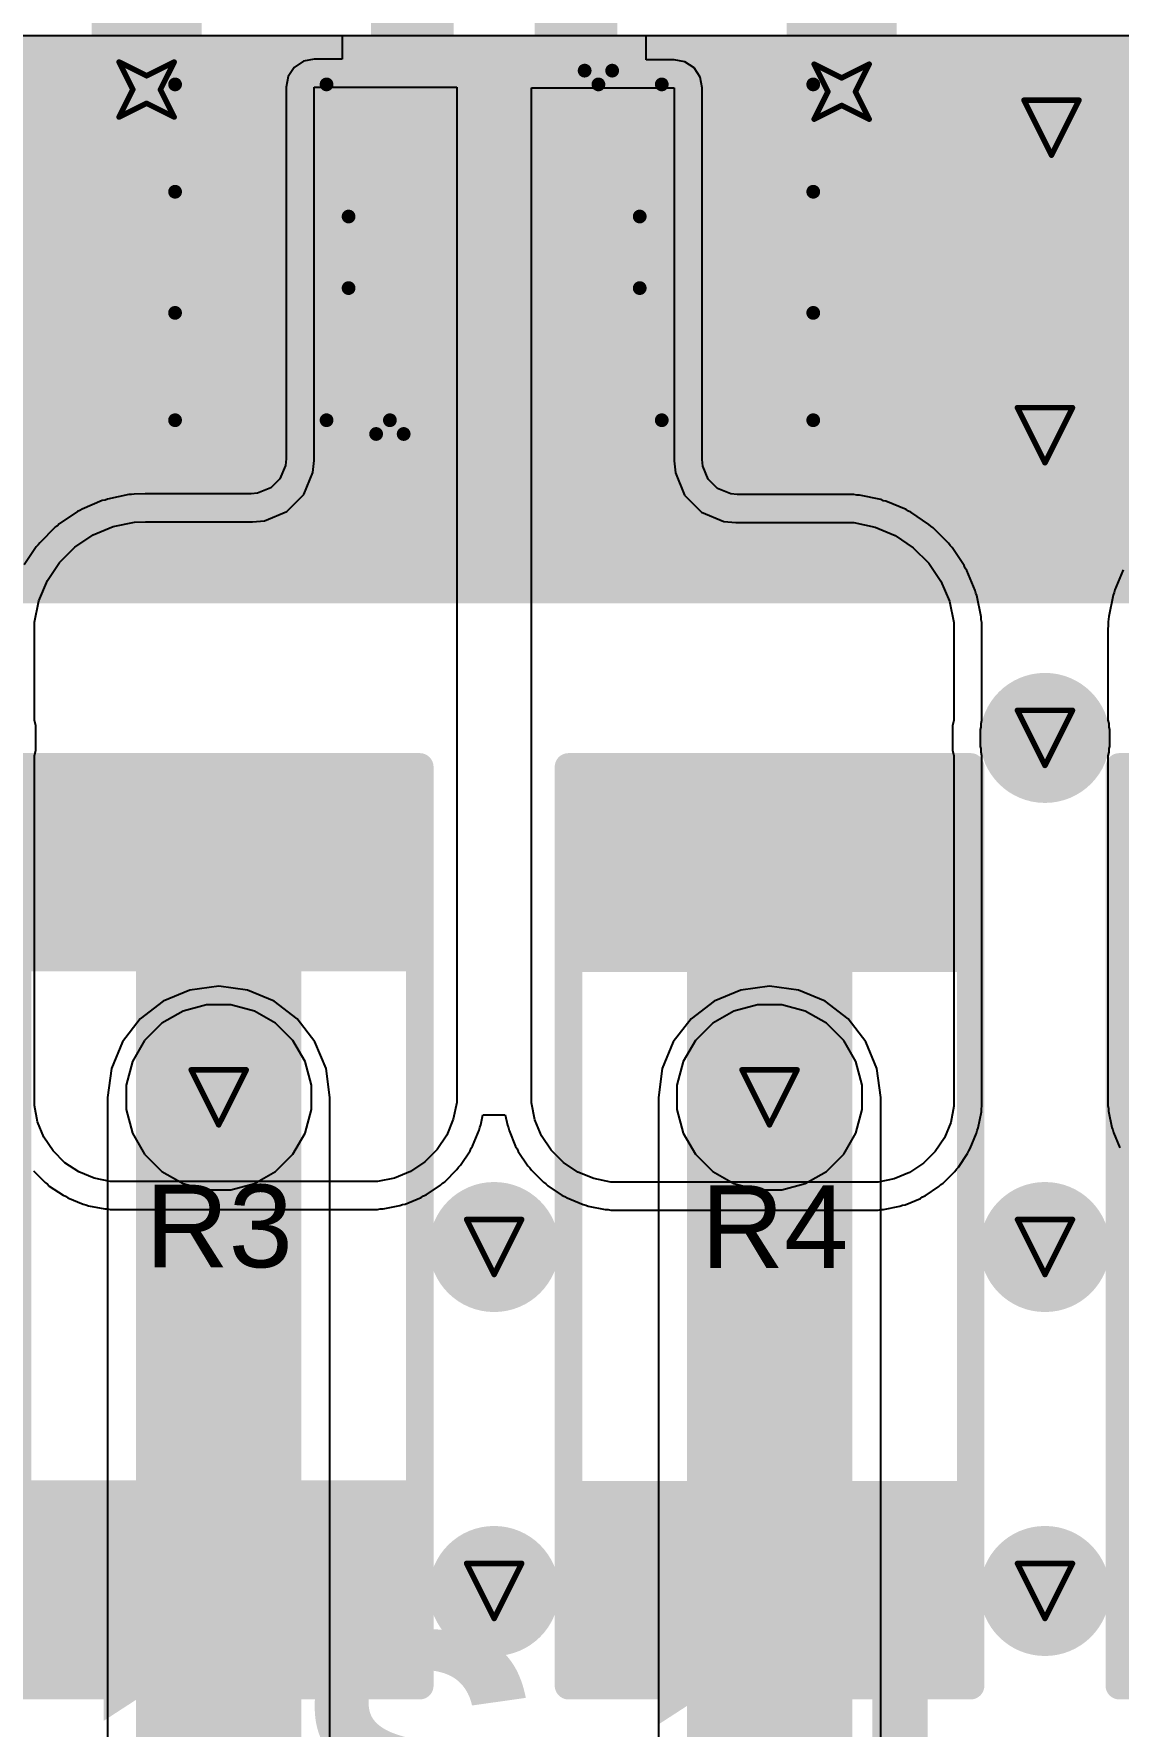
# Model space of a CAD drawing. Header units: inches. Extents: x -0.03 to 9.71, y 0.01 to 4.44.
# Drawn here: x 0.398 to 0.792, y 0.362 to 0.977 of the extents above; entities that cross this region are included whole.
import ezdxf

# ---------------------------------------------------------------- set-up
doc = ezdxf.new("R2010")
doc.units = ezdxf.units.IN
doc.header["$MEASUREMENT"] = 0
for name, color, linetype in [('Bottom Layer', 5, 'Continuous'), ('Bottom Solder', 6, 'Continuous'), ('Drill Drawing', 1, 'Continuous'), ('Layer 1', 16, 'Continuous'), ('Layer 2', 76, 'Continuous'), ('Top Layer', 1, 'Continuous'), ('Top Overlay', 2, 'Continuous'), ('Top Paste', 8, 'Continuous'), ('Top Solder', 216, 'Continuous'), ('Via Holes', 16, 'Continuous')]:
    doc.layers.add(name, color=color, linetype=linetype)
doc.styles.add('Arial', font='', dxfattribs={"height": 0.2})
doc.styles.add('Arial_Bold', font='', dxfattribs={"height": 0.2})
doc.styles.get('Arial').set_extended_font_data('Arial')
doc.styles.get('Arial_Bold').set_extended_font_data('Arial', bold=True)

# ---------------------------------------------------------------- blocks, each defined once
blk = doc.blocks.new('RES_2512_80')
at = {"layer": 'Top Layer'}
for points in [[(-0.15945, 0.06693), (-0.09646, 0.06693), (-0.09646, -0.06693), (-0.15945, -0.06693)], [(0.09646, 0.06693), (0.15945, 0.06693), (0.15945, -0.06693), (0.09646, -0.06693)]]:
    blk.add_hatch(color=1, dxfattribs=at).paths.add_polyline_path(points)
at = {"layer": 'Top Paste'}
for points in [[(-0.15945, 0.06693), (-0.09646, 0.06693), (-0.09646, -0.06693), (-0.15945, -0.06693)], [(0.09646, 0.06693), (0.15945, 0.06693), (0.15945, -0.06693), (0.09646, -0.06693)]]:
    blk.add_hatch(color=8, dxfattribs=at).paths.add_polyline_path(points)
at = {"layer": 'Top Solder'}
for points in [[(-0.16345, 0.07093), (-0.09246, 0.07093), (-0.09246, -0.07093), (-0.16345, -0.07093)], [(0.09246, 0.07093), (0.16345, 0.07093), (0.16345, -0.07093), (0.09246, -0.07093)]]:
    blk.add_hatch(color=216, dxfattribs=at).paths.add_polyline_path(points)
at = {"layer": 'Top Overlay', "const_width": 0.01}
for points in [[(-0.167, 0.073), (0.16679, 0.073)], [(-0.167, 0.073), (-0.167, -0.073)], [(0.16679, 0.073), (0.16679, -0.073)], [(-0.167, -0.073), (0.16679, -0.073)]]:
    blk.add_lwpolyline(points, dxfattribs=at)
at = {"layer": 'Top Overlay', "const_width": 0.005}
for points in [[(-0.1695, 0.073, 1), (-0.1645, 0.073, 1)], [(-0.1695, 0.073, 1), (-0.1645, 0.073, 1)], [(0.16429, 0.073, 1), (0.16929, 0.073, 1)], [(0.16429, 0.073, 1), (0.16929, 0.073, 1)], [(-0.1695, -0.073, 1), (-0.1645, -0.073, 1)], [(-0.1695, -0.073, 1), (-0.1645, -0.073, 1)], [(0.16429, -0.073, 1), (0.16929, -0.073, 1)], [(0.16429, -0.073, 1), (0.16929, -0.073, 1)]]:
    blk.add_lwpolyline(points, format="xyb", close=True, dxfattribs=at)
blk = doc.blocks.new('RES_2512_87')
at = {"layer": 'Top Layer'}
for points in [[(-0.15945, 0.06693), (-0.09646, 0.06693), (-0.09646, -0.06693), (-0.15945, -0.06693)], [(0.09646, 0.06693), (0.15945, 0.06693), (0.15945, -0.06693), (0.09646, -0.06693)]]:
    blk.add_hatch(color=1, dxfattribs=at).paths.add_polyline_path(points)
at = {"layer": 'Top Paste'}
for points in [[(-0.15945, 0.06693), (-0.09646, 0.06693), (-0.09646, -0.06693), (-0.15945, -0.06693)], [(0.09646, 0.06693), (0.15945, 0.06693), (0.15945, -0.06693), (0.09646, -0.06693)]]:
    blk.add_hatch(color=8, dxfattribs=at).paths.add_polyline_path(points)
at = {"layer": 'Top Solder'}
for points in [[(-0.16345, 0.07093), (-0.09246, 0.07093), (-0.09246, -0.07093), (-0.16345, -0.07093)], [(0.09246, 0.07093), (0.16345, 0.07093), (0.16345, -0.07093), (0.09246, -0.07093)]]:
    blk.add_hatch(color=216, dxfattribs=at).paths.add_polyline_path(points)
at = {"layer": 'Top Overlay', "const_width": 0.01}
for points in [[(0.16679, 0.073), (-0.167, 0.073)], [(-0.167, -0.073), (-0.167, 0.073)], [(0.16679, -0.073), (0.16679, 0.073)], [(0.16679, -0.073), (-0.167, -0.073)]]:
    blk.add_lwpolyline(points, dxfattribs=at)
at = {"layer": 'Top Overlay', "const_width": 0.005}
for points in [[(-0.1695, 0.073, 1), (-0.1645, 0.073, 1)], [(-0.1695, 0.073, 1), (-0.1645, 0.073, 1)], [(0.16429, 0.073, 1), (0.16929, 0.073, 1)], [(0.16429, 0.073, 1), (0.16929, 0.073, 1)], [(-0.1695, -0.073, 1), (-0.1645, -0.073, 1)], [(-0.1695, -0.073, 1), (-0.1645, -0.073, 1)], [(0.16429, -0.073, 1), (0.16929, -0.073, 1)], [(0.16429, -0.073, 1), (0.16929, -0.073, 1)]]:
    blk.add_lwpolyline(points, format="xyb", close=True, dxfattribs=at)
blk = doc.blocks.new('RES_2512_88')
at = {"layer": 'Top Layer'}
for points in [[(-0.15945, 0.06693), (-0.09646, 0.06693), (-0.09646, -0.06693), (-0.15945, -0.06693)], [(0.09646, 0.06693), (0.15945, 0.06693), (0.15945, -0.06693), (0.09646, -0.06693)]]:
    blk.add_hatch(color=1, dxfattribs=at).paths.add_polyline_path(points)
at = {"layer": 'Top Paste'}
for points in [[(-0.15945, 0.06693), (-0.09646, 0.06693), (-0.09646, -0.06693), (-0.15945, -0.06693)], [(0.09646, 0.06693), (0.15945, 0.06693), (0.15945, -0.06693), (0.09646, -0.06693)]]:
    blk.add_hatch(color=8, dxfattribs=at).paths.add_polyline_path(points)
at = {"layer": 'Top Solder'}
for points in [[(-0.16345, 0.07093), (-0.09246, 0.07093), (-0.09246, -0.07093), (-0.16345, -0.07093)], [(0.09246, 0.07093), (0.16345, 0.07093), (0.16345, -0.07093), (0.09246, -0.07093)]]:
    blk.add_hatch(color=216, dxfattribs=at).paths.add_polyline_path(points)
at = {"layer": 'Top Overlay', "const_width": 0.01}
for points in [[(-0.167, 0.073), (0.16679, 0.073)], [(-0.167, 0.073), (-0.167, -0.073)], [(0.16679, 0.073), (0.16679, -0.073)], [(-0.167, -0.073), (0.16679, -0.073)]]:
    blk.add_lwpolyline(points, dxfattribs=at)
at = {"layer": 'Top Overlay', "const_width": 0.005}
for points in [[(-0.1695, 0.073, 1), (-0.1645, 0.073, 1)], [(-0.1695, 0.073, 1), (-0.1645, 0.073, 1)], [(0.16429, 0.073, 1), (0.16929, 0.073, 1)], [(0.16429, 0.073, 1), (0.16929, 0.073, 1)], [(-0.1695, -0.073, 1), (-0.1645, -0.073, 1)], [(-0.1695, -0.073, 1), (-0.1645, -0.073, 1)], [(0.16429, -0.073, 1), (0.16929, -0.073, 1)], [(0.16429, -0.073, 1), (0.16929, -0.073, 1)]]:
    blk.add_lwpolyline(points, format="xyb", close=True, dxfattribs=at)
blk = doc.blocks.new('SOT_23_121')
at = {"layer": 'Top Layer'}
for points in [[(-0.01614, 0.05748), (0.01614, 0.05748), (0.01614, 0.02126), (-0.01614, 0.02126)], [(-0.05354, -0.02126), (-0.02126, -0.02126), (-0.02126, -0.05748), (-0.05354, -0.05748)], [(0.02126, -0.02126), (0.05354, -0.02126), (0.05354, -0.05748), (0.02126, -0.05748)]]:
    blk.add_hatch(color=1, dxfattribs=at).paths.add_polyline_path(points)
at = {"layer": 'Top Paste'}
for points in [[(-0.01614, 0.05748), (0.01614, 0.05748), (0.01614, 0.02126), (-0.01614, 0.02126)], [(-0.05354, -0.02126), (-0.02126, -0.02126), (-0.02126, -0.05748), (-0.05354, -0.05748)], [(0.02126, -0.02126), (0.05354, -0.02126), (0.05354, -0.05748), (0.02126, -0.05748)]]:
    blk.add_hatch(color=8, dxfattribs=at).paths.add_polyline_path(points)
at = {"layer": 'Top Solder'}
for points in [[(-0.02014, 0.06148), (0.02014, 0.06148), (0.02014, 0.01726), (-0.02014, 0.01726)], [(-0.05754, -0.01726), (-0.01726, -0.01726), (-0.01726, -0.06148), (-0.05754, -0.06148)], [(0.01726, -0.01726), (0.05754, -0.01726), (0.05754, -0.06148), (0.01726, -0.06148)]]:
    blk.add_hatch(color=216, dxfattribs=at).paths.add_polyline_path(points)
at = {"layer": 'Top Overlay', "const_width": 0.005}
for points in [[(-0.061, -0.023), (-0.061, 0.032)], [(-0.022, 0.032), (-0.061, 0.032)], [(0.061, 0.032), (0.022, 0.032)], [(0.061, -0.023), (0.061, 0.032)], [(0.013, -0.031), (-0.013, -0.031)], [(-0.061, -0.046), (-0.066, -0.041)], [(-0.066, -0.051), (-0.066, -0.041)], [(-0.066, -0.051), (-0.061, -0.046)]]:
    blk.add_lwpolyline(points, dxfattribs=at)
at = {"layer": 'Top Overlay', "const_width": 0.0025}
for points in [[(-0.06225, 0.032, 1), (-0.05975, 0.032, 1)], [(-0.06225, 0.032, 1), (-0.05975, 0.032, 1)], [(-0.02325, 0.032, 1), (-0.02075, 0.032, 1)], [(0.02075, 0.032, 1), (0.02325, 0.032, 1)], [(0.05975, 0.032, 1), (0.06225, 0.032, 1)], [(0.05975, 0.032, 1), (0.06225, 0.032, 1)], [(-0.06225, -0.023, 1), (-0.05975, -0.023, 1)], [(0.05975, -0.023, 1), (0.06225, -0.023, 1)], [(-0.01425, -0.031, 1), (-0.01175, -0.031, 1)], [(0.01175, -0.031, 1), (0.01425, -0.031, 1)], [(-0.06725, -0.041, 1), (-0.06475, -0.041, 1)], [(-0.06725, -0.041, 1), (-0.06475, -0.041, 1)], [(-0.06725, -0.051, 1), (-0.06475, -0.051, 1)], [(-0.06725, -0.051, 1), (-0.06475, -0.051, 1)], [(-0.06225, -0.046, 1), (-0.05975, -0.046, 1)], [(-0.06225, -0.046, 1), (-0.05975, -0.046, 1)]]:
    blk.add_lwpolyline(points, format="xyb", close=True, dxfattribs=at)
blk = doc.blocks.new('SOT_23_122')
at = {"layer": 'Top Layer'}
for points in [[(-0.01614, 0.05748), (0.01614, 0.05748), (0.01614, 0.02126), (-0.01614, 0.02126)], [(-0.05354, -0.02126), (-0.02126, -0.02126), (-0.02126, -0.05748), (-0.05354, -0.05748)], [(0.02126, -0.02126), (0.05354, -0.02126), (0.05354, -0.05748), (0.02126, -0.05748)]]:
    blk.add_hatch(color=1, dxfattribs=at).paths.add_polyline_path(points)
at = {"layer": 'Top Paste'}
for points in [[(-0.01614, 0.05748), (0.01614, 0.05748), (0.01614, 0.02126), (-0.01614, 0.02126)], [(-0.05354, -0.02126), (-0.02126, -0.02126), (-0.02126, -0.05748), (-0.05354, -0.05748)], [(0.02126, -0.02126), (0.05354, -0.02126), (0.05354, -0.05748), (0.02126, -0.05748)]]:
    blk.add_hatch(color=8, dxfattribs=at).paths.add_polyline_path(points)
at = {"layer": 'Top Solder'}
for points in [[(-0.02014, 0.06148), (0.02014, 0.06148), (0.02014, 0.01726), (-0.02014, 0.01726)], [(-0.05754, -0.01726), (-0.01726, -0.01726), (-0.01726, -0.06148), (-0.05754, -0.06148)], [(0.01726, -0.01726), (0.05754, -0.01726), (0.05754, -0.06148), (0.01726, -0.06148)]]:
    blk.add_hatch(color=216, dxfattribs=at).paths.add_polyline_path(points)
at = {"layer": 'Top Overlay', "const_width": 0.005}
for points in [[(-0.061, 0.032), (-0.061, -0.023)], [(-0.061, 0.032), (-0.022, 0.032)], [(0.022, 0.032), (0.061, 0.032)], [(0.061, 0.032), (0.061, -0.023)], [(-0.013, -0.031), (0.013, -0.031)], [(-0.066, -0.041), (-0.061, -0.046)], [(-0.066, -0.041), (-0.066, -0.051)], [(-0.061, -0.046), (-0.066, -0.051)]]:
    blk.add_lwpolyline(points, dxfattribs=at)
at = {"layer": 'Top Overlay', "const_width": 0.0025}
for points in [[(-0.06225, 0.032, 1), (-0.05975, 0.032, 1)], [(-0.06225, 0.032, 1), (-0.05975, 0.032, 1)], [(-0.02325, 0.032, 1), (-0.02075, 0.032, 1)], [(0.02075, 0.032, 1), (0.02325, 0.032, 1)], [(0.05975, 0.032, 1), (0.06225, 0.032, 1)], [(0.05975, 0.032, 1), (0.06225, 0.032, 1)], [(-0.06225, -0.023, 1), (-0.05975, -0.023, 1)], [(0.05975, -0.023, 1), (0.06225, -0.023, 1)], [(-0.01425, -0.031, 1), (-0.01175, -0.031, 1)], [(0.01175, -0.031, 1), (0.01425, -0.031, 1)], [(-0.06725, -0.041, 1), (-0.06475, -0.041, 1)], [(-0.06725, -0.041, 1), (-0.06475, -0.041, 1)], [(-0.06725, -0.051, 1), (-0.06475, -0.051, 1)], [(-0.06725, -0.051, 1), (-0.06475, -0.051, 1)], [(-0.06225, -0.046, 1), (-0.05975, -0.046, 1)], [(-0.06225, -0.046, 1), (-0.05975, -0.046, 1)]]:
    blk.add_lwpolyline(points, format="xyb", close=True, dxfattribs=at)

msp = doc.modelspace()

# ---------------------------------------------------------------- hatches: boundary and pattern name
at = {"layer": 'Bottom Layer'}
h = msp.add_hatch(color=5, dxfattribs=at)
edge = h.paths.add_edge_path()
edge.add_arc((0.43917, 0.95669), 0.01181, 0, 360)
h = msp.add_hatch(color=5, dxfattribs=at)
edge = h.paths.add_edge_path()
edge.add_arc((0.69154, 0.95591), 0.01181, 0, 360)
h = msp.add_hatch(color=5, dxfattribs=at)
edge = h.paths.add_edge_path()
edge.add_arc((0.76772, 0.94283), 0.02362, 0, 360)
h = msp.add_hatch(color=5, dxfattribs=at)
edge = h.paths.add_edge_path()
edge.add_arc((0.76535, 0.8311), 0.02362, 0, 360)
h = msp.add_hatch(color=5, dxfattribs=at)
edge = h.paths.add_edge_path()
edge.add_arc((0.76535, 0.72114), 0.02362, 0, 360)
h = msp.add_hatch(color=5, dxfattribs=at)
edge = h.paths.add_edge_path()
edge.add_arc((0.46535, 0.59055), 0.02362, 0, 360)
h = msp.add_hatch(color=5, dxfattribs=at)
edge = h.paths.add_edge_path()
edge.add_arc((0.66535, 0.59055), 0.02362, 0, 360)
h = msp.add_hatch(color=5, dxfattribs=at)
edge = h.paths.add_edge_path()
edge.add_arc((0.56535, 0.53618), 0.02362, 0, 360)
h = msp.add_hatch(color=5, dxfattribs=at)
edge = h.paths.add_edge_path()
edge.add_arc((0.76535, 0.53618), 0.02362, 0, 360)
h = msp.add_hatch(color=5, dxfattribs=at)
edge = h.paths.add_edge_path()
edge.add_arc((0.56535, 0.41122), 0.02362, 0, 360)
h = msp.add_hatch(color=5, dxfattribs=at)
edge = h.paths.add_edge_path()
edge.add_arc((0.76535, 0.41122), 0.02362, 0, 360)
at = {"layer": 'Bottom Solder'}
msp.add_hatch(color=6, dxfattribs=at).paths.add_polyline_path([(0.02514, 0.77), (4.30557, 0.77), (4.30557, 0.97638), (0.02514, 0.97638)])
at = {"layer": 'Layer 1'}
h = msp.add_hatch(color=16, dxfattribs=at)
edge = h.paths.add_edge_path()
edge.add_arc((0.43917, 0.95669), 0.01181, 0, 360)
h = msp.add_hatch(color=16, dxfattribs=at)
edge = h.paths.add_edge_path()
edge.add_arc((0.69154, 0.95591), 0.01181, 0, 360)
h = msp.add_hatch(color=16, dxfattribs=at)
edge = h.paths.add_edge_path()
edge.add_arc((0.76772, 0.94283), 0.02362, 0, 360)
h = msp.add_hatch(color=16, dxfattribs=at)
edge = h.paths.add_edge_path()
edge.add_arc((0.76535, 0.8311), 0.02362, 0, 360)
h = msp.add_hatch(color=16, dxfattribs=at)
edge = h.paths.add_edge_path()
edge.add_arc((0.76535, 0.72114), 0.02362, 0, 360)
h = msp.add_hatch(color=16, dxfattribs=at)
edge = h.paths.add_edge_path()
edge.add_arc((0.46535, 0.59055), 0.02362, 0, 360)
h = msp.add_hatch(color=16, dxfattribs=at)
edge = h.paths.add_edge_path()
edge.add_arc((0.66535, 0.59055), 0.02362, 0, 360)
h = msp.add_hatch(color=16, dxfattribs=at)
edge = h.paths.add_edge_path()
edge.add_arc((0.56535, 0.53618), 0.02362, 0, 360)
h = msp.add_hatch(color=16, dxfattribs=at)
edge = h.paths.add_edge_path()
edge.add_arc((0.76535, 0.53618), 0.02362, 0, 360)
h = msp.add_hatch(color=16, dxfattribs=at)
edge = h.paths.add_edge_path()
edge.add_arc((0.56535, 0.41122), 0.02362, 0, 360)
h = msp.add_hatch(color=16, dxfattribs=at)
edge = h.paths.add_edge_path()
edge.add_arc((0.76535, 0.41122), 0.02362, 0, 360)
at = {"layer": 'Layer 2'}
h = msp.add_hatch(color=76, dxfattribs=at)
edge = h.paths.add_edge_path()
edge.add_arc((0.43917, 0.95669), 0.01181, 0, 360)
h = msp.add_hatch(color=76, dxfattribs=at)
edge = h.paths.add_edge_path()
edge.add_arc((0.69154, 0.95591), 0.01181, 0, 360)
h = msp.add_hatch(color=76, dxfattribs=at)
edge = h.paths.add_edge_path()
edge.add_arc((0.76772, 0.94283), 0.02362, 0, 360)
h = msp.add_hatch(color=76, dxfattribs=at)
edge = h.paths.add_edge_path()
edge.add_arc((0.76535, 0.8311), 0.02362, 0, 360)
h = msp.add_hatch(color=76, dxfattribs=at)
edge = h.paths.add_edge_path()
edge.add_arc((0.76535, 0.72114), 0.02362, 0, 360)
h = msp.add_hatch(color=76, dxfattribs=at)
edge = h.paths.add_edge_path()
edge.add_arc((0.46535, 0.59055), 0.02362, 0, 360)
h = msp.add_hatch(color=76, dxfattribs=at)
edge = h.paths.add_edge_path()
edge.add_arc((0.66535, 0.59055), 0.02362, 0, 360)
h = msp.add_hatch(color=76, dxfattribs=at)
edge = h.paths.add_edge_path()
edge.add_arc((0.56535, 0.53618), 0.02362, 0, 360)
h = msp.add_hatch(color=76, dxfattribs=at)
edge = h.paths.add_edge_path()
edge.add_arc((0.76535, 0.53618), 0.02362, 0, 360)
h = msp.add_hatch(color=76, dxfattribs=at)
edge = h.paths.add_edge_path()
edge.add_arc((0.56535, 0.41122), 0.02362, 0, 360)
h = msp.add_hatch(color=76, dxfattribs=at)
edge = h.paths.add_edge_path()
edge.add_arc((0.76535, 0.41122), 0.02362, 0, 360)
at = {"layer": 'Top Layer'}
h = msp.add_hatch(color=1, dxfattribs=at)
edge = h.paths.add_edge_path()
edge.add_arc((0.43917, 0.95669), 0.01181, 0, 360)
h = msp.add_hatch(color=1, dxfattribs=at)
edge = h.paths.add_edge_path()
edge.add_arc((0.69154, 0.95591), 0.01181, 0, 360)
h = msp.add_hatch(color=1, dxfattribs=at)
edge = h.paths.add_edge_path()
edge.add_arc((0.76772, 0.94283), 0.02362, 0, 360)
h = msp.add_hatch(color=1, dxfattribs=at)
edge = h.paths.add_edge_path()
edge.add_arc((0.76535, 0.8311), 0.02362, 0, 360)
h = msp.add_hatch(color=1, dxfattribs=at)
edge = h.paths.add_edge_path()
edge.add_arc((0.76535, 0.72114), 0.02362, 0, 360)
h = msp.add_hatch(color=1, dxfattribs=at)
edge = h.paths.add_edge_path()
edge.add_arc((0.46535, 0.59055), 0.02362, 0, 360)
h = msp.add_hatch(color=1, dxfattribs=at)
edge = h.paths.add_edge_path()
edge.add_arc((0.66535, 0.59055), 0.02362, 0, 360)
h = msp.add_hatch(color=1, dxfattribs=at)
edge = h.paths.add_edge_path()
edge.add_arc((0.56535, 0.53618), 0.02362, 0, 360)
h = msp.add_hatch(color=1, dxfattribs=at)
edge = h.paths.add_edge_path()
edge.add_arc((0.76535, 0.53618), 0.02362, 0, 360)
h = msp.add_hatch(color=1, dxfattribs=at)
edge = h.paths.add_edge_path()
edge.add_arc((0.56535, 0.41122), 0.02362, 0, 360)
h = msp.add_hatch(color=1, dxfattribs=at)
edge = h.paths.add_edge_path()
edge.add_arc((0.76535, 0.41122), 0.02362, 0, 360)
at = {"layer": 'Via Holes'}
h = msp.add_hatch(color=7, dxfattribs=at)
edge = h.paths.add_edge_path()
edge.add_arc((0.43917, 0.95669), 0.00591, 0, 360)
h = msp.add_hatch(color=7, dxfattribs=at)
edge = h.paths.add_edge_path()
edge.add_arc((0.69154, 0.95591), 0.00591, 0, 360)
h = msp.add_hatch(color=7, dxfattribs=at)
edge = h.paths.add_edge_path()
edge.add_arc((0.76772, 0.94283), 0.01378, 0, 360)
h = msp.add_hatch(color=7, dxfattribs=at)
edge = h.paths.add_edge_path()
edge.add_arc((0.76535, 0.8311), 0.01378, 0, 360)
h = msp.add_hatch(color=7, dxfattribs=at)
edge = h.paths.add_edge_path()
edge.add_arc((0.76535, 0.72114), 0.01378, 0, 360)
h = msp.add_hatch(color=7, dxfattribs=at)
edge = h.paths.add_edge_path()
edge.add_arc((0.46535, 0.59055), 0.01378, 0, 360)
h = msp.add_hatch(color=7, dxfattribs=at)
edge = h.paths.add_edge_path()
edge.add_arc((0.66535, 0.59055), 0.01378, 0, 360)
h = msp.add_hatch(color=7, dxfattribs=at)
edge = h.paths.add_edge_path()
edge.add_arc((0.56535, 0.53618), 0.01378, 0, 360)
h = msp.add_hatch(color=7, dxfattribs=at)
edge = h.paths.add_edge_path()
edge.add_arc((0.76535, 0.53618), 0.01378, 0, 360)
h = msp.add_hatch(color=7, dxfattribs=at)
edge = h.paths.add_edge_path()
edge.add_arc((0.56535, 0.41122), 0.01378, 0, 360)
h = msp.add_hatch(color=7, dxfattribs=at)
edge = h.paths.add_edge_path()
edge.add_arc((0.76535, 0.41122), 0.01378, 0, 360)

# ---------------------------------------------------------------- linework, layer by layer
at = {"layer": 'Bottom Layer'}
for p, q in [((0.02514, 0.97638), (4.30557, 0.97638)), ((0.45491, 0.62952), (0.44518, 0.62549)), ((0.46535, 0.6309), (0.45491, 0.62952)), ((0.4758, 0.62952), (0.46535, 0.6309)), ((0.48553, 0.62549), (0.4758, 0.62952)), ((0.65491, 0.62952), (0.64518, 0.62549)), ((0.66535, 0.6309), (0.65491, 0.62952)), ((0.6758, 0.62952), (0.66535, 0.6309)), ((0.68553, 0.62549), (0.6758, 0.62952)), ((0.44518, 0.62549), (0.43683, 0.61908)), ((0.49388, 0.61908), (0.48553, 0.62549)), ((0.64518, 0.62549), (0.63683, 0.61908)), ((0.69388, 0.61908), (0.68553, 0.62549)), ((0.43683, 0.61908), (0.43041, 0.61072)), ((0.50029, 0.61072), (0.49388, 0.61908)), ((0.63683, 0.61908), (0.63041, 0.61072)), ((0.70029, 0.61072), (0.69388, 0.61908)), ((0.43041, 0.61072), (0.42638, 0.60099)), ((0.50432, 0.60099), (0.50029, 0.61072)), ((0.63041, 0.61072), (0.62638, 0.60099)), ((0.70432, 0.60099), (0.70029, 0.61072)), ((0.42638, 0.60099), (0.42501, 0.59055)), ((0.5057, 0.59055), (0.50432, 0.60099)), ((0.62638, 0.60099), (0.62501, 0.59055)), ((0.7057, 0.59055), (0.70432, 0.60099)), ((0.42501, 0.59055), (0.42501, 0.25294)), ((0.5057, 0.25294), (0.5057, 0.59055)), ((0.62501, 0.59055), (0.62501, 0.25294)), ((0.7057, 0.25294), (0.7057, 0.59055))]:
    msp.add_line(p, q, dxfattribs=at)
for points, const_width in [([(0.43917, 0.95669), (0.43917, 1.06516)], 0.04), ([(0.69154, 0.95591), (0.69154, 1.06516)], 0.04), ([(0.46535, 0.19685), (0.46535, 0.59055)], 0.06), ([(0.66535, 0.19685), (0.66535, 0.59055)], 0.06)]:
    msp.add_lwpolyline(points, dxfattribs=dict(at, const_width=const_width))
for points, const_width in [([(0.42917, 0.95669, 1), (0.44917, 0.95669, 1)], 0.02), ([(0.68154, 0.95591, 1), (0.70154, 0.95591, 1)], 0.02), ([(0.45035, 0.59055, 1), (0.48035, 0.59055, 1)], 0.03), ([(0.65035, 0.59055, 1), (0.68035, 0.59055, 1)], 0.03)]:
    msp.add_lwpolyline(points, format="xyb", close=True, dxfattribs=dict(at, const_width=const_width))
at = {"layer": 'Bottom Solder', "const_width": 0.06}
for points in [[(0.46535, 0.19685), (0.46535, 0.59055)], [(0.66535, 0.19685), (0.66535, 0.59055)]]:
    msp.add_lwpolyline(points, dxfattribs=at)
at = {"layer": 'Bottom Solder', "const_width": 0.03}
for points in [[(0.45035, 0.59055, 1), (0.48035, 0.59055, 1)], [(0.65035, 0.59055, 1), (0.68035, 0.59055, 1)]]:
    msp.add_lwpolyline(points, format="xyb", close=True, dxfattribs=at)
at = {"layer": 'Drill Drawing', "const_width": 0.002}
for points in [[(0.42917, 0.96669), (0.43917, 0.96169)], [(0.42917, 0.96669), (0.43417, 0.95669)], [(0.43917, 0.96169), (0.44917, 0.96669)], [(0.44417, 0.95669), (0.44917, 0.96669)], [(0.68154, 0.96591), (0.69154, 0.96091)], [(0.68154, 0.96591), (0.68654, 0.95591)], [(0.69154, 0.96091), (0.70154, 0.96591)], [(0.69654, 0.95591), (0.70154, 0.96591)], [(0.42917, 0.94669), (0.43417, 0.95669)], [(0.44417, 0.95669), (0.44917, 0.94669)], [(0.68154, 0.94591), (0.68654, 0.95591)], [(0.69654, 0.95591), (0.70154, 0.94591)], [(0.75772, 0.95283), (0.77772, 0.95283)], [(0.75772, 0.95283), (0.76772, 0.93283)], [(0.76772, 0.93283), (0.77772, 0.95283)], [(0.42917, 0.94669), (0.43917, 0.95169)], [(0.43917, 0.95169), (0.44917, 0.94669)], [(0.68154, 0.94591), (0.69154, 0.95091)], [(0.69154, 0.95091), (0.70154, 0.94591)], [(0.75535, 0.8411), (0.77535, 0.8411)], [(0.75535, 0.8411), (0.76535, 0.8211)], [(0.76535, 0.8211), (0.77535, 0.8411)], [(0.75535, 0.73114), (0.77535, 0.73114)], [(0.75535, 0.73114), (0.76535, 0.71114)], [(0.76535, 0.71114), (0.77535, 0.73114)], [(0.45535, 0.60055), (0.47535, 0.60055)], [(0.45535, 0.60055), (0.46535, 0.58055)], [(0.46535, 0.58055), (0.47535, 0.60055)], [(0.65535, 0.60055), (0.67535, 0.60055)], [(0.65535, 0.60055), (0.66535, 0.58055)], [(0.66535, 0.58055), (0.67535, 0.60055)], [(0.55535, 0.54618), (0.57535, 0.54618)], [(0.55535, 0.54618), (0.56535, 0.52618)], [(0.56535, 0.52618), (0.57535, 0.54618)], [(0.75535, 0.54618), (0.77535, 0.54618)], [(0.75535, 0.54618), (0.76535, 0.52618)], [(0.76535, 0.52618), (0.77535, 0.54618)], [(0.55535, 0.42122), (0.57535, 0.42122)], [(0.55535, 0.42122), (0.56535, 0.40122)], [(0.56535, 0.40122), (0.57535, 0.42122)], [(0.75535, 0.42122), (0.77535, 0.42122)], [(0.75535, 0.42122), (0.76535, 0.40122)], [(0.76535, 0.40122), (0.77535, 0.42122)]]:
    msp.add_lwpolyline(points, dxfattribs=at)
at = {"layer": 'Drill Drawing', "const_width": 0.001}
for points in [[(0.42867, 0.96669, 1), (0.42967, 0.96669, 1)], [(0.42867, 0.96669, 1), (0.42967, 0.96669, 1)], [(0.44867, 0.96669, 1), (0.44967, 0.96669, 1)], [(0.44867, 0.96669, 1), (0.44967, 0.96669, 1)], [(0.68104, 0.96591, 1), (0.68204, 0.96591, 1)], [(0.68104, 0.96591, 1), (0.68204, 0.96591, 1)], [(0.70104, 0.96591, 1), (0.70204, 0.96591, 1)], [(0.70104, 0.96591, 1), (0.70204, 0.96591, 1)], [(0.43867, 0.96169, 1), (0.43967, 0.96169, 1)], [(0.43867, 0.96169, 1), (0.43967, 0.96169, 1)], [(0.69104, 0.96091, 1), (0.69204, 0.96091, 1)], [(0.69104, 0.96091, 1), (0.69204, 0.96091, 1)], [(0.43367, 0.95669, 1), (0.43467, 0.95669, 1)], [(0.43367, 0.95669, 1), (0.43467, 0.95669, 1)], [(0.44367, 0.95669, 1), (0.44467, 0.95669, 1)], [(0.44367, 0.95669, 1), (0.44467, 0.95669, 1)], [(0.68604, 0.95591, 1), (0.68704, 0.95591, 1)], [(0.68604, 0.95591, 1), (0.68704, 0.95591, 1)], [(0.69604, 0.95591, 1), (0.69704, 0.95591, 1)], [(0.69604, 0.95591, 1), (0.69704, 0.95591, 1)], [(0.75722, 0.95283, 1), (0.75822, 0.95283, 1)], [(0.75722, 0.95283, 1), (0.75822, 0.95283, 1)], [(0.77722, 0.95283, 1), (0.77822, 0.95283, 1)], [(0.77722, 0.95283, 1), (0.77822, 0.95283, 1)], [(0.42867, 0.94669, 1), (0.42967, 0.94669, 1)], [(0.42867, 0.94669, 1), (0.42967, 0.94669, 1)], [(0.43867, 0.95169, 1), (0.43967, 0.95169, 1)], [(0.43867, 0.95169, 1), (0.43967, 0.95169, 1)], [(0.44867, 0.94669, 1), (0.44967, 0.94669, 1)], [(0.44867, 0.94669, 1), (0.44967, 0.94669, 1)], [(0.68104, 0.94591, 1), (0.68204, 0.94591, 1)], [(0.68104, 0.94591, 1), (0.68204, 0.94591, 1)], [(0.69104, 0.95091, 1), (0.69204, 0.95091, 1)], [(0.69104, 0.95091, 1), (0.69204, 0.95091, 1)], [(0.70104, 0.94591, 1), (0.70204, 0.94591, 1)], [(0.70104, 0.94591, 1), (0.70204, 0.94591, 1)], [(0.76722, 0.93283, 1), (0.76822, 0.93283, 1)], [(0.76722, 0.93283, 1), (0.76822, 0.93283, 1)], [(0.75485, 0.8411, 1), (0.75585, 0.8411, 1)], [(0.75485, 0.8411, 1), (0.75585, 0.8411, 1)], [(0.77485, 0.8411, 1), (0.77585, 0.8411, 1)], [(0.77485, 0.8411, 1), (0.77585, 0.8411, 1)], [(0.76485, 0.8211, 1), (0.76585, 0.8211, 1)], [(0.76485, 0.8211, 1), (0.76585, 0.8211, 1)], [(0.75485, 0.73114, 1), (0.75585, 0.73114, 1)], [(0.75485, 0.73114, 1), (0.75585, 0.73114, 1)], [(0.77485, 0.73114, 1), (0.77585, 0.73114, 1)], [(0.77485, 0.73114, 1), (0.77585, 0.73114, 1)], [(0.76485, 0.71114, 1), (0.76585, 0.71114, 1)], [(0.76485, 0.71114, 1), (0.76585, 0.71114, 1)], [(0.45485, 0.60055, 1), (0.45585, 0.60055, 1)], [(0.45485, 0.60055, 1), (0.45585, 0.60055, 1)], [(0.47485, 0.60055, 1), (0.47585, 0.60055, 1)], [(0.47485, 0.60055, 1), (0.47585, 0.60055, 1)], [(0.65485, 0.60055, 1), (0.65585, 0.60055, 1)], [(0.65485, 0.60055, 1), (0.65585, 0.60055, 1)], [(0.67485, 0.60055, 1), (0.67585, 0.60055, 1)], [(0.67485, 0.60055, 1), (0.67585, 0.60055, 1)], [(0.46485, 0.58055, 1), (0.46585, 0.58055, 1)], [(0.46485, 0.58055, 1), (0.46585, 0.58055, 1)], [(0.66485, 0.58055, 1), (0.66585, 0.58055, 1)], [(0.66485, 0.58055, 1), (0.66585, 0.58055, 1)], [(0.55485, 0.54618, 1), (0.55585, 0.54618, 1)], [(0.55485, 0.54618, 1), (0.55585, 0.54618, 1)], [(0.57485, 0.54618, 1), (0.57585, 0.54618, 1)], [(0.57485, 0.54618, 1), (0.57585, 0.54618, 1)], [(0.75485, 0.54618, 1), (0.75585, 0.54618, 1)], [(0.75485, 0.54618, 1), (0.75585, 0.54618, 1)], [(0.77485, 0.54618, 1), (0.77585, 0.54618, 1)], [(0.77485, 0.54618, 1), (0.77585, 0.54618, 1)], [(0.56485, 0.52618, 1), (0.56585, 0.52618, 1)], [(0.56485, 0.52618, 1), (0.56585, 0.52618, 1)], [(0.76485, 0.52618, 1), (0.76585, 0.52618, 1)], [(0.76485, 0.52618, 1), (0.76585, 0.52618, 1)], [(0.55485, 0.42122, 1), (0.55585, 0.42122, 1)], [(0.55485, 0.42122, 1), (0.55585, 0.42122, 1)], [(0.57485, 0.42122, 1), (0.57585, 0.42122, 1)], [(0.57485, 0.42122, 1), (0.57585, 0.42122, 1)], [(0.75485, 0.42122, 1), (0.75585, 0.42122, 1)], [(0.75485, 0.42122, 1), (0.75585, 0.42122, 1)], [(0.77485, 0.42122, 1), (0.77585, 0.42122, 1)], [(0.77485, 0.42122, 1), (0.77585, 0.42122, 1)], [(0.56485, 0.40122, 1), (0.56585, 0.40122, 1)], [(0.56485, 0.40122, 1), (0.56585, 0.40122, 1)], [(0.76485, 0.40122, 1), (0.76585, 0.40122, 1)], [(0.76485, 0.40122, 1), (0.76585, 0.40122, 1)]]:
    msp.add_lwpolyline(points, format="xyb", close=True, dxfattribs=at)
at = {"layer": 'Layer 1'}
for p, q in [((0.02514, 0.97638), (4.30557, 0.97638)), ((0.45238, 0.62188), (0.44471, 0.61746)), ((0.46093, 0.62417), (0.45238, 0.62188)), ((0.46978, 0.62417), (0.46093, 0.62417)), ((0.47833, 0.62188), (0.46978, 0.62417)), ((0.486, 0.61746), (0.47833, 0.62188)), ((0.65238, 0.62188), (0.64471, 0.61746)), ((0.66093, 0.62417), (0.65238, 0.62188)), ((0.66978, 0.62417), (0.66093, 0.62417)), ((0.67833, 0.62188), (0.66978, 0.62417)), ((0.686, 0.61746), (0.67833, 0.62188)), ((0.44471, 0.61746), (0.43845, 0.6112)), ((0.49226, 0.6112), (0.486, 0.61746)), ((0.64471, 0.61746), (0.63845, 0.6112)), ((0.69226, 0.6112), (0.686, 0.61746)), ((0.43845, 0.6112), (0.43402, 0.60353)), ((0.49669, 0.60353), (0.49226, 0.6112)), ((0.63845, 0.6112), (0.63402, 0.60353)), ((0.69669, 0.60353), (0.69226, 0.6112)), ((0.43402, 0.60353), (0.43173, 0.59498)), ((0.49898, 0.59498), (0.49669, 0.60353)), ((0.63402, 0.60353), (0.63173, 0.59498)), ((0.69898, 0.59498), (0.69669, 0.60353)), ((0.43173, 0.59498), (0.43173, 0.58613)), ((0.49898, 0.58613), (0.49898, 0.59498)), ((0.63173, 0.59498), (0.63173, 0.58613)), ((0.69898, 0.58613), (0.69898, 0.59498)), ((0.43173, 0.58613), (0.43402, 0.57757)), ((0.49669, 0.57757), (0.49898, 0.58613)), ((0.63173, 0.58613), (0.63402, 0.57757)), ((0.69669, 0.57757), (0.69898, 0.58613)), ((0.43402, 0.57757), (0.43845, 0.56991)), ((0.49226, 0.56991), (0.49669, 0.57757)), ((0.63402, 0.57757), (0.63845, 0.56991)), ((0.69226, 0.56991), (0.69669, 0.57757)), ((0.43845, 0.56991), (0.44471, 0.56365)), ((0.486, 0.56365), (0.49226, 0.56991)), ((0.63845, 0.56991), (0.64471, 0.56365)), ((0.686, 0.56365), (0.69226, 0.56991)), ((0.44471, 0.56365), (0.45238, 0.55922)), ((0.47833, 0.55922), (0.486, 0.56365)), ((0.64471, 0.56365), (0.65238, 0.55922)), ((0.67833, 0.55922), (0.686, 0.56365)), ((0.45238, 0.55922), (0.46093, 0.55693)), ((0.46093, 0.55693), (0.46978, 0.55693)), ((0.46978, 0.55693), (0.47833, 0.55922)), ((0.65238, 0.55922), (0.66093, 0.55693)), ((0.66093, 0.55693), (0.66978, 0.55693)), ((0.66978, 0.55693), (0.67833, 0.55922))]:
    msp.add_line(p, q, dxfattribs=at)
at = {"layer": 'Layer 2'}
for p, q in [((0.02514, 0.97638), (4.30557, 0.97638)), ((0.45238, 0.62188), (0.44471, 0.61746)), ((0.46093, 0.62417), (0.45238, 0.62188)), ((0.46978, 0.62417), (0.46093, 0.62417)), ((0.47833, 0.62188), (0.46978, 0.62417)), ((0.486, 0.61746), (0.47833, 0.62188)), ((0.65238, 0.62188), (0.64471, 0.61746)), ((0.66093, 0.62417), (0.65238, 0.62188)), ((0.66978, 0.62417), (0.66093, 0.62417)), ((0.67833, 0.62188), (0.66978, 0.62417)), ((0.686, 0.61746), (0.67833, 0.62188)), ((0.44471, 0.61746), (0.43845, 0.6112)), ((0.49226, 0.6112), (0.486, 0.61746)), ((0.64471, 0.61746), (0.63845, 0.6112)), ((0.69226, 0.6112), (0.686, 0.61746)), ((0.43845, 0.6112), (0.43402, 0.60353)), ((0.49669, 0.60353), (0.49226, 0.6112)), ((0.63845, 0.6112), (0.63402, 0.60353)), ((0.69669, 0.60353), (0.69226, 0.6112)), ((0.43402, 0.60353), (0.43173, 0.59498)), ((0.49898, 0.59498), (0.49669, 0.60353)), ((0.63402, 0.60353), (0.63173, 0.59498)), ((0.69898, 0.59498), (0.69669, 0.60353)), ((0.43173, 0.59498), (0.43173, 0.58613)), ((0.49898, 0.58613), (0.49898, 0.59498)), ((0.63173, 0.59498), (0.63173, 0.58613)), ((0.69898, 0.58613), (0.69898, 0.59498)), ((0.43173, 0.58613), (0.43402, 0.57757)), ((0.49669, 0.57757), (0.49898, 0.58613)), ((0.63173, 0.58613), (0.63402, 0.57757)), ((0.69669, 0.57757), (0.69898, 0.58613)), ((0.43402, 0.57757), (0.43845, 0.56991)), ((0.49226, 0.56991), (0.49669, 0.57757)), ((0.63402, 0.57757), (0.63845, 0.56991)), ((0.69226, 0.56991), (0.69669, 0.57757)), ((0.43845, 0.56991), (0.44471, 0.56365)), ((0.486, 0.56365), (0.49226, 0.56991)), ((0.63845, 0.56991), (0.64471, 0.56365)), ((0.686, 0.56365), (0.69226, 0.56991)), ((0.44471, 0.56365), (0.45238, 0.55922)), ((0.47833, 0.55922), (0.486, 0.56365)), ((0.64471, 0.56365), (0.65238, 0.55922)), ((0.67833, 0.55922), (0.686, 0.56365)), ((0.45238, 0.55922), (0.46093, 0.55693)), ((0.46093, 0.55693), (0.46978, 0.55693)), ((0.46978, 0.55693), (0.47833, 0.55922)), ((0.65238, 0.55922), (0.66093, 0.55693)), ((0.66093, 0.55693), (0.66978, 0.55693)), ((0.66978, 0.55693), (0.67833, 0.55922))]:
    msp.add_line(p, q, dxfattribs=at)
at = {"layer": 'Top Layer'}
for p, q in [((0.02514, 0.97638), (0.51014, 0.97638)), ((0.51014, 0.97638), (0.51014, 0.96773)), ((0.62057, 0.96752), (0.62057, 0.97638)), ((0.62057, 0.97638), (0.91014, 0.97638)), ((0.4961, 0.96695), (0.49279, 0.96474)), ((0.5, 0.96773), (0.4961, 0.96695)), ((0.51014, 0.96773), (0.5, 0.96773)), ((0.63071, 0.96752), (0.62057, 0.96752)), ((0.63461, 0.96674), (0.63071, 0.96752)), ((0.63792, 0.96453), (0.63461, 0.96674)), ((0.49058, 0.96143), (0.48981, 0.95753)), ((0.49279, 0.96474), (0.49058, 0.96143)), ((0.64013, 0.96123), (0.63792, 0.96453)), ((0.6409, 0.95732), (0.64013, 0.96123)), ((0.48981, 0.95753), (0.4898, 0.82248)), ((0.5, 0.82198), (0.5, 0.95753)), ((0.5, 0.95753), (0.55176, 0.95753)), ((0.55176, 0.95753), (0.55176, 0.59188)), ((0.57895, 0.59167), (0.57895, 0.95732)), ((0.57895, 0.95732), (0.63071, 0.95732)), ((0.63071, 0.95732), (0.63071, 0.82177)), ((0.64091, 0.82227), (0.6409, 0.95732)), ((0.48957, 0.82011), (0.48758, 0.81531)), ((0.4898, 0.82248), (0.48957, 0.82011)), ((0.49957, 0.81761), (0.5, 0.82198)), ((0.5, 0.82198), (0.5, 0.82198)), ((0.63071, 0.82177), (0.63071, 0.82177)), ((0.63071, 0.82177), (0.63114, 0.8174)), ((0.64114, 0.8199), (0.64091, 0.82227)), ((0.64312, 0.8151), (0.64114, 0.8199)), ((0.48428, 0.812), (0.47948, 0.81001)), ((0.48758, 0.81531), (0.48428, 0.812)), ((0.49623, 0.80953), (0.49957, 0.81761)), ((0.63114, 0.8174), (0.63448, 0.80933)), ((0.64643, 0.81179), (0.64312, 0.8151)), ((0.65123, 0.80981), (0.64643, 0.81179)), ((0.42309, 0.80734), (0.41579, 0.80427)), ((0.42406, 0.80754), (0.42309, 0.80734)), ((0.42497, 0.80793), (0.42406, 0.80754)), ((0.43273, 0.80953), (0.42497, 0.80793)), ((0.43373, 0.80954), (0.43273, 0.80953)), ((0.4347, 0.80974), (0.43373, 0.80954)), ((0.43866, 0.80978), (0.4347, 0.80974)), ((0.43871, 0.80977), (0.43866, 0.80978)), ((0.43876, 0.80978), (0.43871, 0.80977)), ((0.47711, 0.80978), (0.43876, 0.80978)), ((0.47948, 0.81001), (0.47711, 0.80978)), ((0.49005, 0.80336), (0.49623, 0.80953)), ((0.63448, 0.80933), (0.64066, 0.80315)), ((0.6536, 0.80958), (0.65123, 0.80981)), ((0.69195, 0.80958), (0.6536, 0.80958)), ((0.692, 0.80957), (0.69195, 0.80958)), ((0.69205, 0.80957), (0.692, 0.80957)), ((0.69601, 0.80954), (0.69205, 0.80957)), ((0.69698, 0.80933), (0.69601, 0.80954)), ((0.69797, 0.80932), (0.69698, 0.80933)), ((0.70573, 0.80772), (0.69797, 0.80932)), ((0.70665, 0.80733), (0.70573, 0.80772)), ((0.70762, 0.80714), (0.70665, 0.80733)), ((0.71492, 0.80407), (0.70762, 0.80714)), ((0.41405, 0.80334), (0.40747, 0.79892)), ((0.41496, 0.80372), (0.41405, 0.80334)), ((0.41579, 0.80427), (0.41496, 0.80372)), ((0.42704, 0.79794), (0.4348, 0.79955)), ((0.4348, 0.79955), (0.43876, 0.79959)), ((0.43876, 0.79959), (0.43876, 0.79959)), ((0.43876, 0.79959), (0.47761, 0.79959)), ((0.47761, 0.79959), (0.48198, 0.80001)), ((0.48198, 0.80001), (0.49005, 0.80336)), ((0.64066, 0.80315), (0.64873, 0.79981)), ((0.64873, 0.79981), (0.6531, 0.79938)), ((0.6531, 0.79938), (0.69195, 0.79938)), ((0.69195, 0.79938), (0.69195, 0.79938)), ((0.69195, 0.79938), (0.69591, 0.79934)), ((0.69591, 0.79934), (0.70367, 0.79774)), ((0.71575, 0.80351), (0.71492, 0.80407)), ((0.71666, 0.80313), (0.71575, 0.80351)), ((0.72324, 0.79871), (0.71666, 0.80313)), ((0.40595, 0.79767), (0.40034, 0.79206)), ((0.40677, 0.79822), (0.40595, 0.79767)), ((0.40747, 0.79892), (0.40677, 0.79822)), ((0.41316, 0.79046), (0.41973, 0.79487)), ((0.41973, 0.79487), (0.42704, 0.79794)), ((0.70367, 0.79774), (0.71097, 0.79467)), ((0.71097, 0.79467), (0.71755, 0.79025)), ((0.72394, 0.79801), (0.72324, 0.79871)), ((0.72476, 0.79746), (0.72394, 0.79801)), ((0.73036, 0.79186), (0.72476, 0.79746)), ((0.39909, 0.79054), (0.39467, 0.78396)), ((0.39979, 0.79124), (0.39909, 0.79054)), ((0.40034, 0.79206), (0.39979, 0.79124)), ((0.40755, 0.78485), (0.41316, 0.79046)), ((0.71755, 0.79025), (0.72315, 0.78465)), ((0.73091, 0.79103), (0.73036, 0.79186)), ((0.73162, 0.79033), (0.73091, 0.79103)), ((0.73604, 0.78376), (0.73162, 0.79033)), ((0.40314, 0.77828), (0.40755, 0.78485)), ((0.72315, 0.78465), (0.72757, 0.77807)), ((0.73642, 0.78284), (0.73604, 0.78376)), ((0.73697, 0.78202), (0.73642, 0.78284)), ((0.74004, 0.77471), (0.73697, 0.78202)), ((0.79374, 0.78223), (0.79067, 0.77492)), ((0.40007, 0.77097), (0.40314, 0.77828)), ((0.72757, 0.77807), (0.73064, 0.77077)), ((0.74024, 0.77374), (0.74004, 0.77471)), ((0.79067, 0.77492), (0.79047, 0.77395)), ((0.39846, 0.76321), (0.40007, 0.77097)), ((0.73064, 0.77077), (0.73224, 0.76301)), ((0.74063, 0.77283), (0.74024, 0.77374)), ((0.74223, 0.76507), (0.74063, 0.77283)), ((0.79008, 0.77304), (0.78848, 0.76528)), ((0.79047, 0.77395), (0.79008, 0.77304)), ((0.39843, 0.75925), (0.39846, 0.76321)), ((0.73224, 0.76301), (0.73228, 0.75905)), ((0.74224, 0.76408), (0.74223, 0.76507)), ((0.74244, 0.76311), (0.74224, 0.76408)), ((0.74248, 0.75915), (0.74244, 0.76311)), ((0.78827, 0.76331), (0.78823, 0.75935)), ((0.78847, 0.76428), (0.78827, 0.76331)), ((0.78848, 0.76528), (0.78847, 0.76428)), ((0.39843, 0.72763), (0.39843, 0.75925)), ((0.73228, 0.75905), (0.73228, 0.72763)), ((0.74247, 0.7591), (0.74248, 0.75915)), ((0.74248, 0.75905), (0.74247, 0.7591)), ((0.74248, 0.72763), (0.74248, 0.75905)), ((0.78823, 0.75935), (0.78824, 0.7593)), ((0.78824, 0.7593), (0.78823, 0.75925)), ((0.78823, 0.75925), (0.78823, 0.72763)), ((0.39898, 0.72557), (0.39843, 0.72763)), ((0.39898, 0.71672), (0.39898, 0.72557)), ((0.73228, 0.72763), (0.73173, 0.72557)), ((0.73173, 0.72557), (0.73173, 0.71672)), ((0.74213, 0.72499), (0.74222, 0.72632)), ((0.74222, 0.72632), (0.74248, 0.72763)), ((0.78823, 0.72763), (0.78849, 0.72632)), ((0.78849, 0.72632), (0.78858, 0.72499)), ((0.74193, 0.72423), (0.74213, 0.72499)), ((0.74193, 0.71806), (0.74193, 0.72423)), ((0.78858, 0.72499), (0.78878, 0.72423)), ((0.78878, 0.72423), (0.78878, 0.71806)), ((0.39843, 0.71466), (0.39898, 0.71672)), ((0.39843, 0.59055), (0.39843, 0.71466)), ((0.73173, 0.71672), (0.73228, 0.71466)), ((0.73228, 0.71466), (0.73228, 0.59035)), ((0.74213, 0.7173), (0.74193, 0.71806)), ((0.74222, 0.71597), (0.74213, 0.7173)), ((0.74248, 0.71466), (0.74222, 0.71597)), ((0.74248, 0.58734), (0.74248, 0.71466)), ((0.78849, 0.71597), (0.78823, 0.71466)), ((0.78823, 0.71466), (0.78823, 0.58754)), ((0.78858, 0.7173), (0.78849, 0.71597)), ((0.78878, 0.71806), (0.78858, 0.7173)), ((0.39843, 0.58754), (0.39843, 0.59055)), ((0.55176, 0.59188), (0.55176, 0.58874)), ((0.57895, 0.58853), (0.57895, 0.59167)), ((0.73228, 0.59035), (0.73228, 0.58734)), ((0.3996, 0.58164), (0.39843, 0.58754)), ((0.55176, 0.58874), (0.55053, 0.58258)), ((0.56053, 0.58059), (0.56126, 0.58423)), ((0.56126, 0.58423), (0.56941, 0.58423)), ((0.56941, 0.58423), (0.57018, 0.58039)), ((0.58018, 0.58237), (0.57895, 0.58853)), ((0.73228, 0.58734), (0.73111, 0.58143)), ((0.74111, 0.57944), (0.74228, 0.58535)), ((0.74228, 0.58635), (0.74248, 0.58734)), ((0.74228, 0.58535), (0.74228, 0.58635)), ((0.78823, 0.58754), (0.78843, 0.58656)), ((0.78843, 0.58656), (0.78843, 0.58555)), ((0.78843, 0.58555), (0.7896, 0.57965)), ((0.4019, 0.57608), (0.3996, 0.58164)), ((0.55053, 0.58258), (0.54813, 0.57678)), ((0.55755, 0.57288), (0.55995, 0.57868)), ((0.55995, 0.57868), (0.56015, 0.57966)), ((0.56015, 0.57966), (0.56053, 0.58059)), ((0.57018, 0.58039), (0.57056, 0.57946)), ((0.57056, 0.57946), (0.57076, 0.57847)), ((0.57076, 0.57847), (0.57316, 0.57267)), ((0.58258, 0.57657), (0.58018, 0.58237)), ((0.73111, 0.58143), (0.72881, 0.57587)), ((0.74053, 0.57753), (0.74073, 0.57852)), ((0.74073, 0.57852), (0.74111, 0.57944)), ((0.7896, 0.57965), (0.78998, 0.57872)), ((0.78998, 0.57872), (0.79018, 0.57774)), ((0.40525, 0.57108), (0.4019, 0.57608)), ((0.54813, 0.57678), (0.54464, 0.57156)), ((0.55661, 0.57111), (0.55699, 0.57204)), ((0.55699, 0.57204), (0.55755, 0.57288)), ((0.57316, 0.57267), (0.57372, 0.57184)), ((0.57372, 0.57184), (0.5741, 0.57091)), ((0.58607, 0.57135), (0.58258, 0.57657)), ((0.72881, 0.57587), (0.72546, 0.57087)), ((0.73767, 0.57114), (0.73823, 0.57197)), ((0.73823, 0.57197), (0.74053, 0.57753)), ((0.79018, 0.57774), (0.79248, 0.57218)), ((0.4095, 0.56682), (0.40525, 0.57108)), ((0.41451, 0.56348), (0.4095, 0.56682)), ((0.5402, 0.56712), (0.53498, 0.56363)), ((0.54464, 0.57156), (0.5402, 0.56712)), ((0.55241, 0.56518), (0.55312, 0.56589)), ((0.55312, 0.56589), (0.55661, 0.57111)), ((0.5741, 0.57091), (0.57759, 0.56569)), ((0.57759, 0.56569), (0.5783, 0.56498)), ((0.59051, 0.56691), (0.58607, 0.57135)), ((0.59573, 0.56342), (0.59051, 0.56691)), ((0.72121, 0.56661), (0.7162, 0.56327)), ((0.72546, 0.57087), (0.72121, 0.56661)), ((0.73394, 0.56521), (0.73728, 0.57021)), ((0.73728, 0.57021), (0.73767, 0.57114)), ((0.39804, 0.56387), (0.40229, 0.55961)), ((0.40229, 0.55961), (0.40313, 0.55905)), ((0.42007, 0.56117), (0.41451, 0.56348)), ((0.42597, 0.56), (0.42007, 0.56117)), ((0.52302, 0.56), (0.42597, 0.56)), ((0.52917, 0.56123), (0.52302, 0.56)), ((0.53498, 0.56363), (0.52917, 0.56123)), ((0.54657, 0.55935), (0.54741, 0.55991)), ((0.54741, 0.55991), (0.55185, 0.56435)), ((0.55185, 0.56435), (0.55241, 0.56518)), ((0.5783, 0.56498), (0.57886, 0.56414)), ((0.57886, 0.56414), (0.5833, 0.5597)), ((0.5833, 0.5597), (0.58414, 0.55914)), ((0.60153, 0.56102), (0.59573, 0.56342)), ((0.60769, 0.55979), (0.60153, 0.56102)), ((0.70474, 0.55979), (0.60769, 0.55979)), ((0.71064, 0.56097), (0.70474, 0.55979)), ((0.7162, 0.56327), (0.71064, 0.56097)), ((0.72842, 0.5594), (0.73267, 0.56366)), ((0.73267, 0.56366), (0.73323, 0.56449)), ((0.73323, 0.56449), (0.73394, 0.56521)), ((0.40313, 0.55905), (0.40384, 0.55834)), ((0.40384, 0.55834), (0.40884, 0.555)), ((0.40884, 0.555), (0.40977, 0.55462)), ((0.40977, 0.55462), (0.4106, 0.55406)), ((0.4106, 0.55406), (0.41616, 0.55175)), ((0.53308, 0.55181), (0.53888, 0.55421)), ((0.53888, 0.55421), (0.53971, 0.55477)), ((0.53971, 0.55477), (0.54064, 0.55515)), ((0.54064, 0.55515), (0.54586, 0.55864)), ((0.54586, 0.55864), (0.54657, 0.55935)), ((0.58414, 0.55914), (0.58485, 0.55843)), ((0.58485, 0.55843), (0.59007, 0.55494)), ((0.59007, 0.55494), (0.591, 0.55456)), ((0.591, 0.55456), (0.59183, 0.554)), ((0.59183, 0.554), (0.59763, 0.5516)), ((0.71455, 0.55155), (0.72011, 0.55385)), ((0.72011, 0.55385), (0.72094, 0.55441)), ((0.72094, 0.55441), (0.72187, 0.55479)), ((0.72187, 0.55479), (0.72687, 0.55814)), ((0.72687, 0.55814), (0.72758, 0.55885)), ((0.72758, 0.55885), (0.72842, 0.5594)), ((0.41616, 0.55175), (0.41715, 0.55156)), ((0.41715, 0.55156), (0.41808, 0.55117)), ((0.41808, 0.55117), (0.42398, 0.55)), ((0.42398, 0.55), (0.42498, 0.55)), ((0.42498, 0.55), (0.42597, 0.5498)), ((0.42597, 0.5498), (0.52302, 0.5498)), ((0.52302, 0.5498), (0.524, 0.55)), ((0.524, 0.55), (0.525, 0.55)), ((0.525, 0.55), (0.53116, 0.55123)), ((0.53116, 0.55123), (0.53209, 0.55161)), ((0.53209, 0.55161), (0.53308, 0.55181)), ((0.59763, 0.5516), (0.59862, 0.5514)), ((0.59862, 0.5514), (0.59954, 0.55102)), ((0.59954, 0.55102), (0.6057, 0.54979)), ((0.6057, 0.54979), (0.60671, 0.54979)), ((0.60671, 0.54979), (0.60769, 0.5496)), ((0.60769, 0.5496), (0.70474, 0.5496)), ((0.70474, 0.5496), (0.70573, 0.54979)), ((0.70573, 0.54979), (0.70673, 0.54979)), ((0.70673, 0.54979), (0.71263, 0.55097)), ((0.71263, 0.55097), (0.71356, 0.55135)), ((0.71356, 0.55135), (0.71455, 0.55155))]:
    msp.add_line(p, q, dxfattribs=at)
for points, const_width in [([(0.53563, 0.92815), (0.53563, 1.23584)], 0.03), ([(0.59508, 0.92815), (0.59508, 1.23584)], 0.03), ([(0.43917, 0.95669), (0.43917, 1.06516)], 0.04), ([(0.69154, 0.95591), (0.69154, 1.06437)], 0.04), ([(0.52382, 0.84035), (0.52382, 0.91634)], 0.04), ([(0.60689, 0.83957), (0.60689, 0.91555)], 0.04), ([(0.46535, 0.59055), (0.46535, 0.65177)], 0.06), ([(0.66535, 0.59055), (0.66535, 0.65177)], 0.06)]:
    msp.add_lwpolyline(points, dxfattribs=dict(at, const_width=const_width))
for points, const_width in [([(0.42917, 0.95669, 1), (0.44917, 0.95669, 1)], 0.02), ([(0.68154, 0.95591, 1), (0.70154, 0.95591, 1)], 0.02), ([(0.52813, 0.92815, 1), (0.54313, 0.92815, 1)], 0.015), ([(0.58758, 0.92815, 1), (0.60258, 0.92815, 1)], 0.015), ([(0.51382, 0.91634, 1), (0.53382, 0.91634, 1)], 0.02), ([(0.53063, 0.92815, 1), (0.54063, 0.92815, 1)], 0.01), ([(0.59008, 0.92815, 1), (0.60008, 0.92815, 1)], 0.01), ([(0.59689, 0.91555, 1), (0.61689, 0.91555, 1)], 0.02), ([(0.51882, 0.91634, 1), (0.52882, 0.91634, 1)], 0.01), ([(0.60189, 0.91634, 1), (0.61189, 0.91634, 1)], 0.01), ([(0.51382, 0.84035, 1), (0.53382, 0.84035, 1)], 0.02), ([(0.59689, 0.83957, 1), (0.61689, 0.83957, 1)], 0.02), ([(0.45035, 0.65177, 1), (0.48035, 0.65177, 1)], 0.03), ([(0.65035, 0.65177, 1), (0.68035, 0.65177, 1)], 0.03), ([(0.45035, 0.59055, 1), (0.48035, 0.59055, 1)], 0.03), ([(0.65035, 0.59055, 1), (0.68035, 0.59055, 1)], 0.03)]:
    msp.add_lwpolyline(points, format="xyb", close=True, dxfattribs=dict(at, const_width=const_width))
at = {"layer": 'Top Layer', "const_width": 0.02}
for points in [[(0.53563, 0.92815, -0.414214), (0.52382, 0.91634)], [(0.60689, 0.91634, -0.414216), (0.59508, 0.92815)]]:
    msp.add_lwpolyline(points, format="xyb", dxfattribs=at)

# ---------------------------------------------------------------- block references
for name, p, rotation in [('SOT_23_121', (0.64921, 0.89756), 270), ('SOT_23_122', (0.4815, 0.89756), 90), ('RES_2512_88', (0.46535, 0.54382), 90), ('RES_2512_87', (0.66535, 0.54361), 270), ('RES_2512_80', (0.86535, 0.54382), 90)]:
    msp.add_blockref(name, p, dxfattribs=dict(rotation=rotation))

# ---------------------------------------------------------------- texts
at = {"layer": 'Top Overlay'}
for s, height, style, p in [('R3', 0.03, 'Arial', (0.4387, 0.52882)), ('R4', 0.03, 'Arial', (0.64036, 0.52861)), ('1S', 0.1, 'Arial_Bold', (0.41398, 0.29595)), ('1L', 0.1, 'Arial_Bold', (0.61559, 0.29475))]:
    msp.add_text(s, height=height, dxfattribs=dict(at, style=style)).set_placement(p)

doc.saveas('drawing.dxf')
